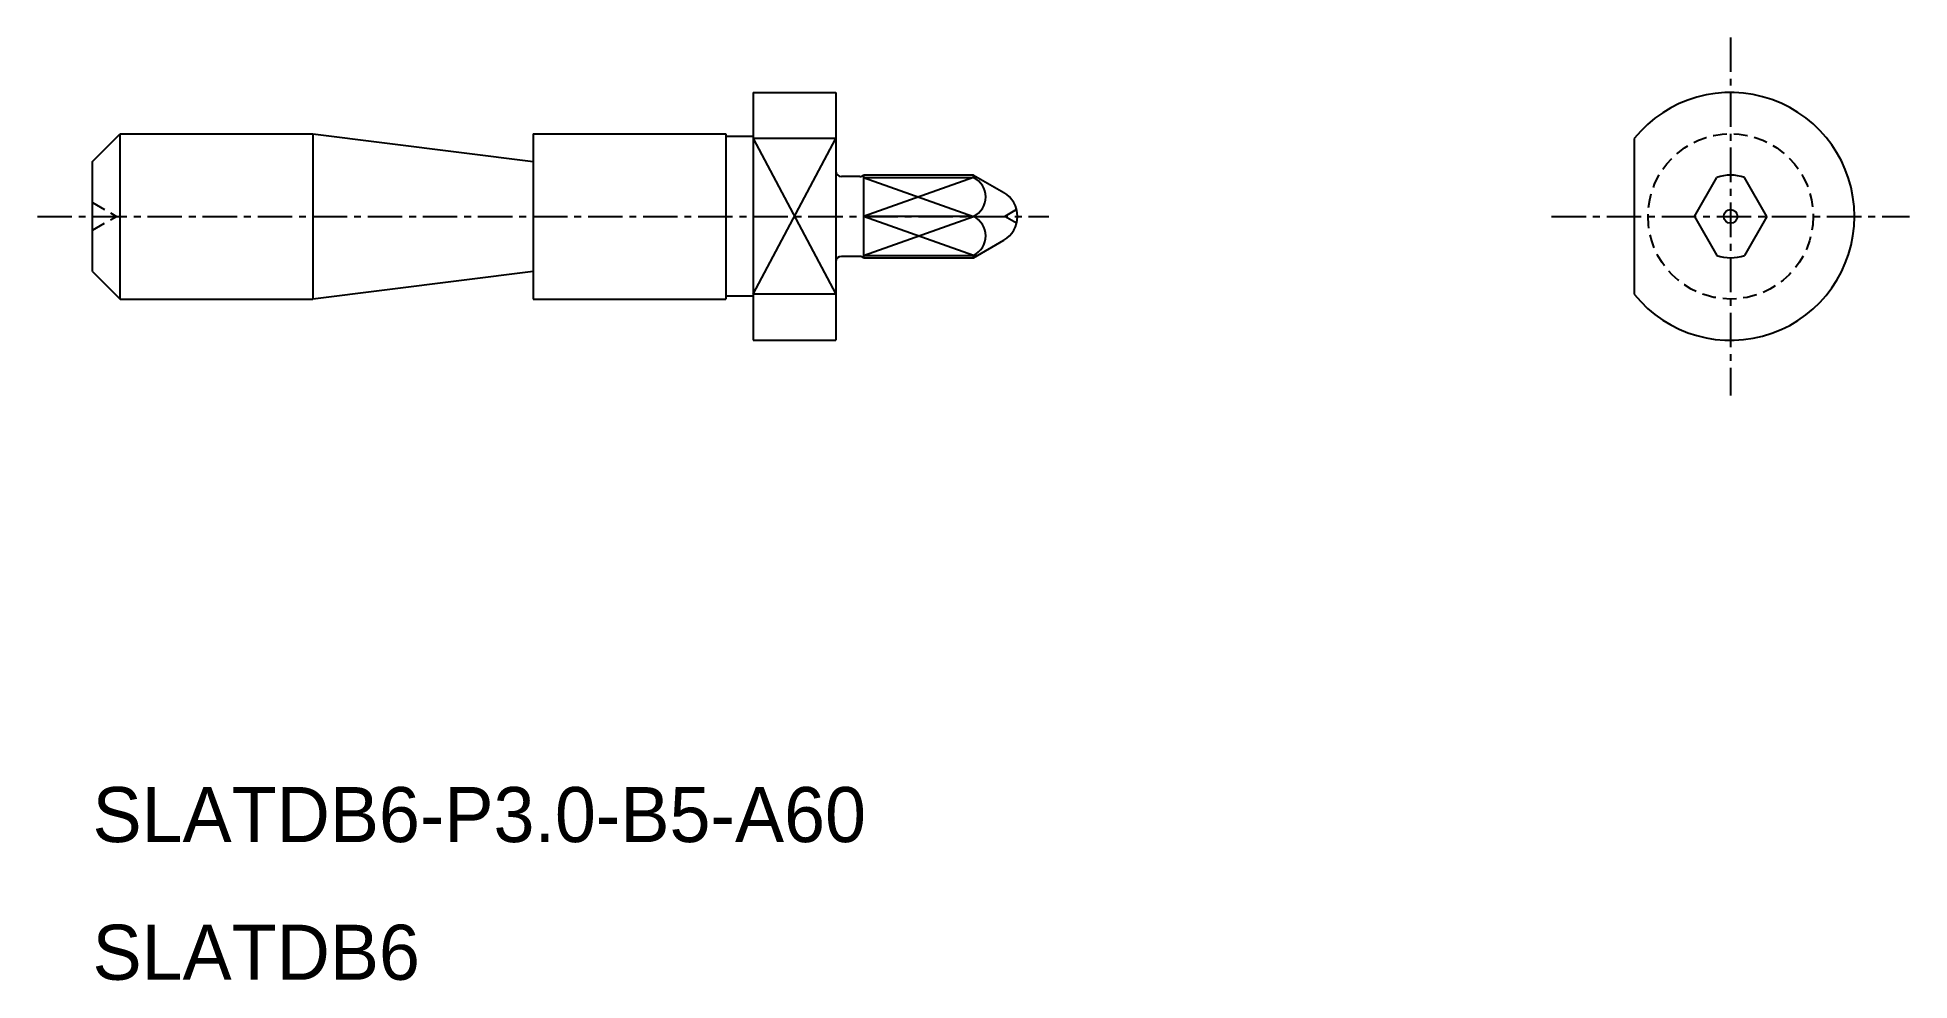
# Model space of a CAD drawing. Extents: x -1353.1 to -1285.1, y -588.3 to -554.1.
import ezdxf

# ---------------------------------------------------------------- set-up
doc = ezdxf.new("R2010")
doc.units = 0
doc.linetypes.add('CENTER', pattern=[2, 1.25, -0.25, 0.25, -0.25])
doc.linetypes.add('DASHED', pattern=[0.75, 0.5, -0.25])
doc.layers.get('0').update_dxf_attribs({"linetype": 'CONTINUOUS'})
doc.layers.add('CENTER', color=1, linetype='CENTER')

msp = doc.modelspace()

# ---------------------------------------------------------------- linework, layer by layer
at = {"color": 7, "linetype": 'CONTINUOUS'}
for p, q in [((-1327.079, -556.091), (-1327.079, -565.091)), ((-1327.079, -556.091), (-1324.079, -556.091)), ((-1324.079, -556.091), (-1324.079, -565.091)), ((-1351.079, -558.591), (-1350.079, -557.591)), ((-1350.079, -557.591), (-1343.079, -557.591)), ((-1343.079, -557.591), (-1335.079, -558.591)), ((-1343.079, -557.591), (-1343.079, -563.591)), ((-1335.079, -557.591), (-1328.079, -557.591)), ((-1335.079, -557.591), (-1335.079, -563.591)), ((-1328.079, -557.591), (-1328.079, -563.591)), ((-1327.079, -557.691), (-1328.079, -557.691)), ((-1295.079, -557.763), (-1295.079, -563.42)), ((-1351.079, -562.591), (-1351.079, -558.591)), ((-1323.212, -559.141), (-1323.879, -559.141)), ((-1323.079, -559.091), (-1323.079, -562.091)), ((-1319.079, -559.091), (-1323.079, -559.091)), ((-1319.079, -559.091), (-1317.981, -559.725)), ((-1319.079, -559.177), (-1319.079, -559.091)), ((-1292.896, -560.591), (-1292.079, -559.177)), ((-1290.263, -560.591), (-1291.079, -559.177)), ((-1292.896, -560.591), (-1292.079, -562.006)), ((-1290.263, -560.591), (-1291.079, -562.006)), ((-1319.079, -562.091), (-1317.981, -561.457)), ((-1323.212, -562.041), (-1323.879, -562.041)), ((-1323.079, -562.091), (-1319.079, -562.091)), ((-1319.079, -562.091), (-1319.079, -562.006)), ((-1351.079, -562.591), (-1350.079, -563.591)), ((-1335.079, -562.591), (-1343.079, -563.591)), ((-1350.079, -563.591), (-1343.079, -563.591)), ((-1335.079, -563.591), (-1328.079, -563.591)), ((-1327.079, -563.491), (-1328.079, -563.491)), ((-1327.079, -565.091), (-1324.079, -565.091))]:
    msp.add_line(p, q, dxfattribs=at)
at = {"color": 3, "linetype": 'CONTINUOUS'}
for p, q in [((-1327.079, -563.42), (-1324.079, -557.763)), ((-1327.079, -557.763), (-1324.079, -563.42)), ((-1319.079, -559.177), (-1323.079, -560.591)), ((-1323.079, -559.177), (-1319.079, -560.591)), ((-1319.079, -562.006), (-1323.079, -560.591)), ((-1323.079, -562.006), (-1319.079, -560.591))]:
    msp.add_line(p, q, dxfattribs=at)
for p, q in [((-1324.079, -557.763), (-1327.079, -557.763)), ((-1323.079, -559.177), (-1319.079, -559.177)), ((-1319.079, -560.591), (-1323.079, -560.591)), ((-1323.079, -562.006), (-1319.079, -562.006)), ((-1324.079, -563.42), (-1327.079, -563.42))]:
    msp.add_line(p, q)
at = {"color": 3, "linetype": 'DASHED'}
for p, q in [((-1351.079, -560.091), (-1350.213, -560.591)), ((-1351.079, -561.091), (-1350.213, -560.591)), ((-1317.513, -560.341), (-1317.946, -560.591)), ((-1317.513, -560.841), (-1317.946, -560.591))]:
    msp.add_line(p, q, dxfattribs=at)
msp.add_circle((-1291.579, -560.591), 3, dxfattribs=at)
at = {"color": 7, "linetype": 'CONTINUOUS'}
msp.add_circle((-1291.579, -560.591), 0.25, dxfattribs=at)
for centre, radius, start, end in [((-1291.579, -560.591), 4.5, 218.94244, 141.05756), ((-1323.879, -558.941), 0.2, 180, 270), ((-1323.212, -558.941), 0.2, 270, 311.40962), ((-1291.579, -560.591), 1.5, 70.52878, 109.47122), ((-1318.481, -560.591), 1, 300, 60), ((-1323.879, -562.241), 0.2, 90, 180), ((-1323.212, -562.241), 0.2, 48.59038, 90), ((-1291.579, -560.591), 1.5, 250.52878, 289.47122)]:
    msp.add_arc(centre, radius, start, end, dxfattribs=at)
for centre in [(-1319.419, -559.884), (-1319.419, -561.299)]:
    msp.add_arc(centre, 0.784, 295.66227, 64.33773)
at = {"layer": 'CENTER', "color": 1, "linetype": 'CENTER'}
for p, q in [((-1291.579, -554.091), (-1291.579, -567.091)), ((-1353.079, -560.591), (-1316.345, -560.591)), ((-1298.079, -560.591), (-1285.079, -560.591))]:
    msp.add_line(p, q, dxfattribs=at)
at = {"layer": 'CENTER', "color": 7, "linetype": 'CONTINUOUS'}
msp.add_line((-1350.079, -563.591), (-1350.079, -557.591), dxfattribs=at)

# ---------------------------------------------------------------- texts
at = {"color": 7, "linetype": 'CONTINUOUS'}
for s, p in [('SLATDB6-P3.0-B5-A60', (-1351.079, -583.313)), ('SLATDB6', (-1351.079, -588.313))]:
    msp.add_text(s, height=2, dxfattribs=at).set_placement(p)

doc.saveas('drawing.dxf')
